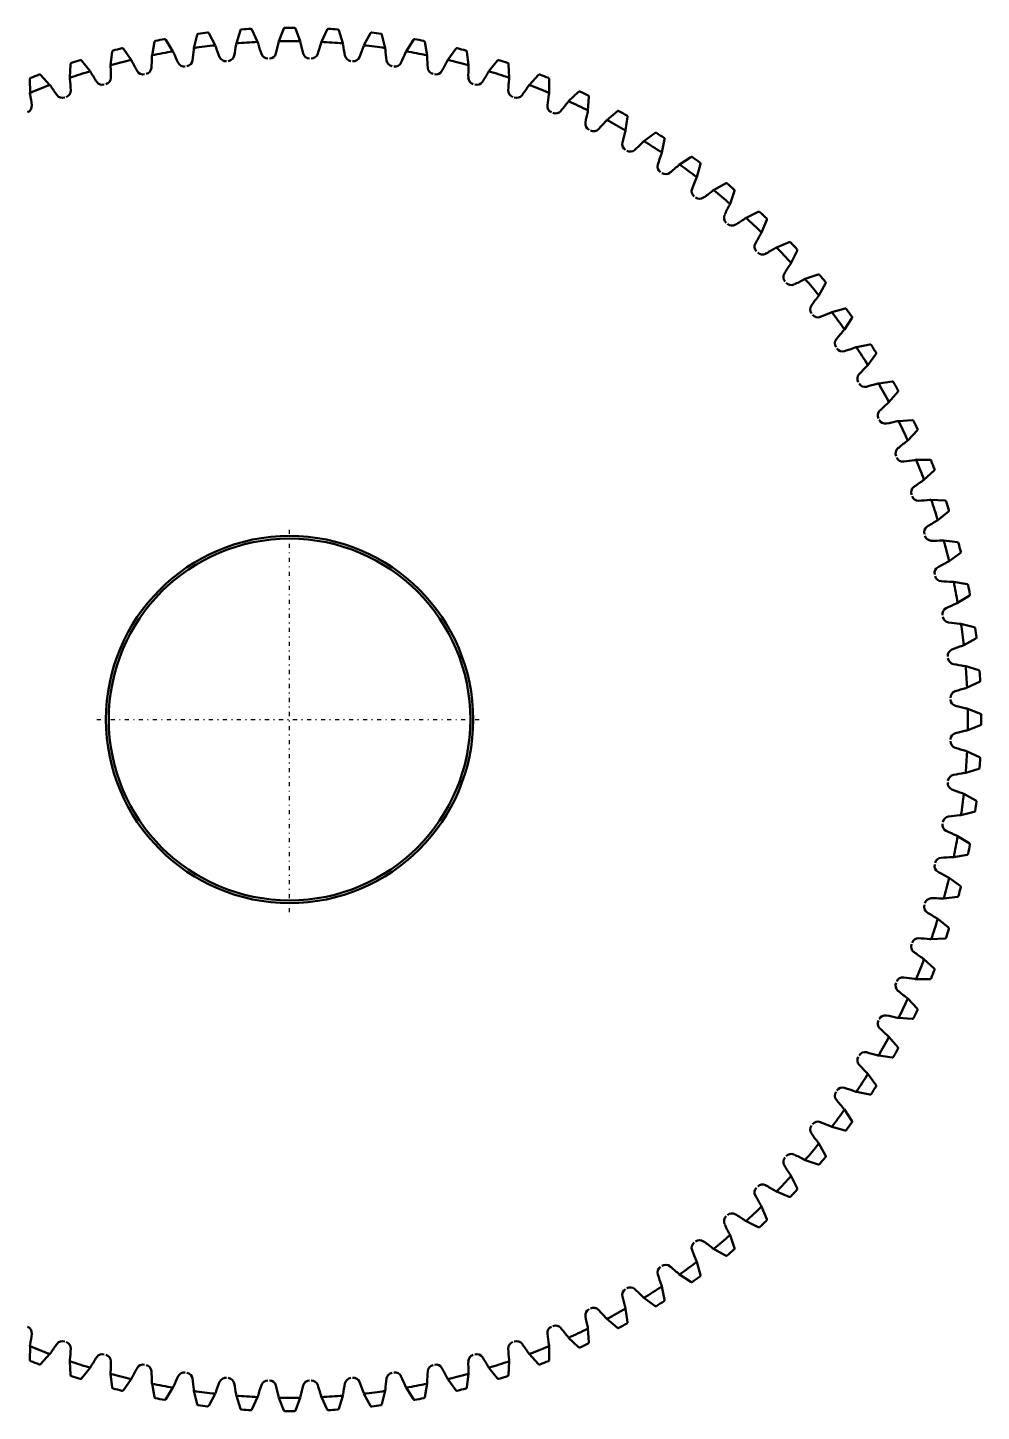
# Model space of a CAD drawing. Header units: millimetres. Extents: x -1 to 474, y -1 to 306.
# Drawn here: x 368.2 to 473.7, y 76.2 to 229.2 of the extents above; entities that cross this region are included whole.
import ezdxf

# ---------------------------------------------------------------- set-up
doc = ezdxf.new("R2010")
doc.units = ezdxf.units.MM
doc.linetypes.add('Center', pattern=[1.5, 0.45, -0.5, 0.05, -0.5])
doc.layers.add('center', color=4, linetype='Center', lineweight=25)
doc.layers.add('vis', color=1, linetype='Continuous', lineweight=50)

msp = doc.modelspace()

# ---------------------------------------------------------------- linework, layer by layer
at = {"layer": 'center'}
for p, q in [((397.2, 131.38), (397.2, 174.01)), ((375.88, 152.7), (418.51, 152.7))]:
    msp.add_line(p, q, dxfattribs=at)
at = {"layer": 'vis'}
for p, q in [((386.99, 228.42), (386.63, 226.95)), ((388.97, 227.25), (388.26, 228.58)), ((391.76, 228.92), (391.32, 227.47)), ((393.67, 227.62), (393.04, 229)), ((396.56, 229.11), (396.02, 227.69)), ((398.38, 227.69), (397.84, 229.11)), ((401.36, 229), (400.73, 227.62)), ((403.08, 227.47), (402.64, 228.92)), ((406.14, 228.58), (405.43, 227.25)), ((407.77, 226.95), (407.41, 228.42)), ((377.58, 226.55), (377.41, 225.04)), ((379.69, 225.63), (378.82, 226.86)), ((382.25, 227.63), (381.99, 226.14)), ((384.31, 226.58), (383.51, 227.87)), ((410.89, 227.87), (410.09, 226.58)), ((412.41, 226.14), (412.15, 227.63)), ((415.58, 226.86), (414.71, 225.63)), ((416.99, 225.04), (416.82, 226.55)), ((372.98, 225.17), (372.91, 223.66)), ((375.15, 224.38), (374.2, 225.56)), ((420.2, 225.56), (419.25, 224.38)), ((421.49, 223.66), (421.42, 225.17)), ((368.48, 223.51), (368.5, 221.99)), ((370.69, 222.86), (369.67, 223.98)), ((424.73, 223.98), (423.71, 222.86)), ((425.9, 221.99), (425.92, 223.51)), ((429.15, 222.11), (428.06, 221.06)), ((430.2, 220.05), (430.31, 221.56)), ((433.45, 219.96), (432.29, 218.98)), ((434.36, 217.85), (434.57, 219.35)), ((437.6, 217.55), (436.39, 216.65)), ((438.38, 215.39), (438.68, 216.87)), ((441.59, 214.89), (440.33, 214.06)), ((442.23, 212.68), (442.63, 214.14)), ((445.41, 211.98), (444.09, 211.23)), ((445.91, 209.73), (446.4, 211.16)), ((449.04, 208.84), (447.68, 208.17)), ((449.39, 206.56), (449.97, 207.96)), ((452.46, 205.47), (451.06, 204.89)), ((452.67, 203.18), (453.34, 204.54)), ((455.66, 201.9), (454.23, 201.41)), ((455.73, 199.59), (456.48, 200.91)), ((458.64, 198.13), (457.18, 197.73)), ((458.56, 195.83), (459.39, 197.09)), ((461.37, 194.18), (459.89, 193.88)), ((461.15, 191.89), (462.05, 193.1)), ((463.85, 190.07), (462.35, 189.86)), ((463.48, 187.79), (464.46, 188.95)), ((466.06, 185.81), (464.55, 185.7)), ((465.56, 183.56), (466.61, 184.65)), ((468.01, 181.42), (466.49, 181.4)), ((467.36, 179.21), (468.48, 180.23)), ((469.67, 176.92), (468.16, 176.99)), ((468.88, 174.75), (470.06, 175.7)), ((471.05, 172.32), (469.54, 172.49)), ((470.13, 170.21), (471.36, 171.08)), ((472.13, 167.65), (470.64, 167.91)), ((471.08, 165.59), (472.37, 166.39)), ((472.92, 162.91), (471.45, 163.27)), ((471.75, 160.93), (473.08, 161.64)), ((473.42, 158.14), (471.97, 158.58)), ((472.12, 156.23), (473.5, 156.86)), ((473.61, 153.34), (472.19, 153.88)), ((472.19, 151.52), (473.61, 152.06)), ((473.5, 148.54), (472.12, 149.17)), ((471.97, 146.82), (473.42, 147.26)), ((473.08, 143.76), (471.75, 144.47)), ((471.45, 142.13), (472.92, 142.49)), ((472.37, 139.01), (471.08, 139.81)), ((470.64, 137.49), (472.13, 137.75)), ((471.36, 134.32), (470.13, 135.19)), ((469.54, 132.91), (471.05, 133.08)), ((470.06, 129.7), (468.88, 130.65)), ((468.16, 128.41), (469.67, 128.48)), ((468.48, 125.17), (467.36, 126.19)), ((466.49, 124), (468.01, 123.98)), ((466.61, 120.75), (465.56, 121.84)), ((464.55, 119.7), (466.06, 119.59)), ((464.46, 116.45), (463.48, 117.61)), ((462.35, 115.54), (463.85, 115.33)), ((462.05, 112.3), (461.15, 113.51)), ((459.89, 111.52), (461.37, 111.22)), ((459.39, 108.31), (458.56, 109.57)), ((457.18, 107.67), (458.64, 107.27)), ((456.48, 104.49), (455.73, 105.81)), ((454.23, 103.99), (455.66, 103.5)), ((453.34, 100.86), (452.67, 102.22)), ((451.06, 100.51), (452.46, 99.93)), ((449.97, 97.44), (449.39, 98.84)), ((447.68, 97.23), (449.04, 96.56)), ((446.4, 94.24), (445.91, 95.67)), ((444.09, 94.17), (445.41, 93.42)), ((442.63, 91.26), (442.23, 92.72)), ((440.33, 91.34), (441.59, 90.51)), ((436.39, 88.75), (437.6, 87.85)), ((438.68, 88.53), (438.38, 90.01)), ((434.57, 86.05), (434.36, 87.55)), ((432.29, 86.42), (433.45, 85.44)), ((428.06, 84.34), (429.15, 83.29)), ((430.31, 83.84), (430.2, 85.35)), ((368.5, 83.41), (368.48, 81.89)), ((425.92, 81.89), (425.9, 83.41)), ((369.67, 81.42), (370.69, 82.54)), ((372.91, 81.74), (372.98, 80.23)), ((421.42, 80.23), (421.49, 81.74)), ((423.71, 82.54), (424.73, 81.42)), ((374.2, 79.84), (375.15, 81.02)), ((377.41, 80.36), (377.58, 78.85)), ((378.82, 78.54), (379.69, 79.77)), ((414.71, 79.77), (415.58, 78.54)), ((416.82, 78.85), (416.99, 80.36)), ((419.25, 81.02), (420.2, 79.84)), ((381.99, 79.26), (382.25, 77.77)), ((383.51, 77.53), (384.31, 78.82)), ((386.63, 78.45), (386.99, 76.98)), ((388.26, 76.82), (388.97, 78.15)), ((405.43, 78.15), (406.14, 76.82)), ((407.41, 76.98), (407.77, 78.45)), ((410.09, 78.82), (410.89, 77.53)), ((412.15, 77.77), (412.41, 79.26)), ((391.32, 77.93), (391.76, 76.48)), ((393.04, 76.4), (393.67, 77.78)), ((396.02, 77.71), (396.56, 76.29)), ((397.84, 76.29), (398.38, 77.71)), ((400.73, 77.78), (401.36, 76.4)), ((402.64, 76.48), (403.08, 77.93))]:
    msp.add_line(p, q, dxfattribs=at)
for points in [[(387.11, 228.53), (387.07, 228.52), (387.03, 228.49), (387, 228.45), (386.99, 228.42)], [(388.26, 228.58), (388.23, 228.62), (388.18, 228.65), (388.13, 228.66), (388.11, 228.66)], [(391.9, 229.02), (391.85, 229), (391.81, 228.98), (391.78, 228.94), (391.76, 228.92)], [(393.04, 229), (393.01, 229.04), (392.97, 229.07), (392.92, 229.08), (392.9, 229.08)], [(396.7, 229.2), (396.65, 229.19), (396.61, 229.17), (396.57, 229.13), (396.56, 229.11)], [(397.84, 229.11), (397.81, 229.15), (397.77, 229.18), (397.72, 229.2), (397.7, 229.2)], [(401.5, 229.08), (401.45, 229.07), (401.41, 229.05), (401.37, 229.02), (401.36, 229)], [(402.64, 228.92), (402.61, 228.96), (402.57, 228.99), (402.53, 229.01), (402.5, 229.02)], [(406.29, 228.66), (406.24, 228.66), (406.2, 228.64), (406.16, 228.61), (406.14, 228.58)], [(407.41, 228.42), (407.39, 228.47), (407.35, 228.51), (407.31, 228.53), (407.29, 228.53)], [(377.69, 226.67), (377.64, 226.65), (377.61, 226.62), (377.59, 226.57), (377.58, 226.55)], [(378.82, 226.86), (378.78, 226.9), (378.73, 226.92), (378.68, 226.92), (378.66, 226.92)], [(382.37, 227.75), (382.33, 227.73), (382.29, 227.7), (382.26, 227.66), (382.25, 227.63)], [(383.51, 227.87), (383.48, 227.91), (383.43, 227.93), (383.38, 227.94), (383.36, 227.94)], [(411.04, 227.94), (410.99, 227.94), (410.95, 227.92), (410.91, 227.89), (410.89, 227.87)], [(412.15, 227.63), (412.13, 227.68), (412.09, 227.72), (412.05, 227.74), (412.03, 227.75)], [(415.74, 226.92), (415.69, 226.92), (415.64, 226.91), (415.6, 226.89), (415.58, 226.86)], [(416.82, 226.55), (416.81, 226.59), (416.77, 226.64), (416.73, 226.66), (416.71, 226.67)], [(373.08, 225.3), (373.04, 225.28), (373.01, 225.24), (372.99, 225.2), (372.98, 225.17)], [(374.2, 225.56), (374.16, 225.6), (374.11, 225.61), (374.06, 225.61), (374.04, 225.61)], [(420.36, 225.61), (420.31, 225.62), (420.27, 225.61), (420.22, 225.58), (420.2, 225.56)], [(421.42, 225.17), (421.41, 225.22), (421.38, 225.26), (421.34, 225.29), (421.32, 225.3)], [(368.57, 223.64), (368.53, 223.62), (368.5, 223.58), (368.48, 223.53), (368.48, 223.51)], [(369.67, 223.98), (369.63, 224.01), (369.58, 224.02), (369.53, 224.02), (369.51, 224.01)], [(424.89, 224.01), (424.85, 224.02), (424.8, 224.02), (424.75, 223.99), (424.73, 223.98)], [(425.92, 223.51), (425.91, 223.55), (425.89, 223.6), (425.85, 223.63), (425.83, 223.64)], [(429.32, 222.13), (429.27, 222.14), (429.22, 222.14), (429.18, 222.12), (429.15, 222.11)], [(430.31, 221.56), (430.3, 221.61), (430.28, 221.66), (430.25, 221.69), (430.23, 221.7)], [(433.61, 219.98), (433.57, 219.99), (433.52, 219.99), (433.47, 219.98), (433.45, 219.96)], [(434.57, 219.35), (434.57, 219.4), (434.55, 219.44), (434.51, 219.48), (434.49, 219.49)], [(437.77, 217.56), (437.72, 217.58), (437.67, 217.58), (437.63, 217.57), (437.6, 217.55)], [(438.68, 216.87), (438.68, 216.92), (438.66, 216.97), (438.63, 217.01), (438.61, 217.02)], [(441.76, 214.88), (441.71, 214.91), (441.67, 214.91), (441.62, 214.9), (441.59, 214.89)], [(442.63, 214.14), (442.63, 214.19), (442.62, 214.24), (442.59, 214.28), (442.57, 214.29)], [(445.58, 211.96), (445.53, 211.99), (445.49, 212), (445.44, 211.99), (445.41, 211.98)], [(446.4, 211.16), (446.4, 211.21), (446.39, 211.26), (446.36, 211.31), (446.35, 211.32)], [(449.2, 208.81), (449.16, 208.84), (449.11, 208.85), (449.06, 208.84), (449.04, 208.84)], [(449.97, 207.96), (449.98, 208.01), (449.97, 208.06), (449.95, 208.1), (449.93, 208.12)], [(452.62, 205.43), (452.58, 205.46), (452.54, 205.48), (452.49, 205.48), (452.46, 205.47)], [(453.34, 204.54), (453.35, 204.59), (453.34, 204.64), (453.32, 204.68), (453.31, 204.7)], [(455.82, 201.85), (455.79, 201.88), (455.74, 201.9), (455.69, 201.9), (455.66, 201.9)], [(456.48, 200.91), (456.5, 200.96), (456.49, 201.01), (456.48, 201.06), (456.46, 201.08)], [(458.79, 198.07), (458.76, 198.1), (458.71, 198.13), (458.67, 198.13), (458.64, 198.13)], [(459.39, 197.09), (459.41, 197.14), (459.41, 197.19), (459.4, 197.24), (459.38, 197.26)], [(461.52, 194.11), (461.49, 194.15), (461.45, 194.17), (461.4, 194.18), (461.37, 194.18)], [(462.05, 193.1), (462.08, 193.15), (462.08, 193.2), (462.07, 193.25), (462.06, 193.27)], [(463.99, 189.99), (463.96, 190.03), (463.92, 190.06), (463.88, 190.07), (463.85, 190.07)], [(464.46, 188.95), (464.49, 188.99), (464.5, 189.04), (464.49, 189.09), (464.48, 189.11)], [(466.2, 185.73), (466.18, 185.77), (466.14, 185.79), (466.09, 185.81), (466.06, 185.81)], [(466.61, 184.65), (466.63, 184.7), (466.65, 184.75), (466.64, 184.8), (466.63, 184.82)], [(468.14, 181.33), (468.12, 181.37), (468.08, 181.4), (468.03, 181.42), (468.01, 181.42)], [(468.48, 180.23), (468.51, 180.27), (468.52, 180.32), (468.52, 180.37), (468.51, 180.39)], [(469.8, 176.82), (469.78, 176.86), (469.74, 176.89), (469.7, 176.91), (469.67, 176.92)], [(470.06, 175.7), (470.1, 175.74), (470.11, 175.79), (470.11, 175.84), (470.11, 175.86)], [(471.17, 172.21), (471.15, 172.26), (471.12, 172.29), (471.07, 172.31), (471.05, 172.32)], [(471.36, 171.08), (471.4, 171.12), (471.42, 171.17), (471.42, 171.22), (471.42, 171.24)], [(472.25, 167.53), (472.23, 167.57), (472.2, 167.61), (472.16, 167.64), (472.13, 167.65)], [(472.37, 166.39), (472.41, 166.42), (472.43, 166.47), (472.44, 166.52), (472.44, 166.54)], [(473.03, 162.79), (473.02, 162.83), (472.99, 162.87), (472.95, 162.9), (472.92, 162.91)], [(473.08, 161.64), (473.12, 161.67), (473.15, 161.72), (473.16, 161.77), (473.16, 161.79)], [(473.52, 158), (473.5, 158.05), (473.48, 158.09), (473.44, 158.12), (473.42, 158.14)], [(473.5, 156.86), (473.54, 156.89), (473.57, 156.93), (473.58, 156.98), (473.58, 157)], [(473.7, 153.2), (473.69, 153.25), (473.67, 153.29), (473.63, 153.33), (473.61, 153.34)], [(473.61, 152.06), (473.65, 152.09), (473.68, 152.13), (473.7, 152.18), (473.7, 152.2)], [(473.58, 148.4), (473.57, 148.45), (473.55, 148.49), (473.52, 148.53), (473.5, 148.54)], [(473.42, 147.26), (473.46, 147.29), (473.49, 147.33), (473.51, 147.37), (473.52, 147.4)], [(472.92, 142.49), (472.97, 142.51), (473.01, 142.55), (473.03, 142.59), (473.03, 142.61)], [(473.16, 143.61), (473.16, 143.66), (473.14, 143.7), (473.11, 143.74), (473.08, 143.76)], [(472.13, 137.75), (472.18, 137.77), (472.22, 137.81), (472.24, 137.85), (472.25, 137.87)], [(472.44, 138.86), (472.44, 138.91), (472.42, 138.95), (472.39, 138.99), (472.37, 139.01)], [(471.05, 133.08), (471.09, 133.09), (471.14, 133.13), (471.16, 133.17), (471.17, 133.19)], [(471.42, 134.16), (471.42, 134.21), (471.41, 134.26), (471.39, 134.3), (471.36, 134.32)], [(469.67, 128.48), (469.72, 128.49), (469.76, 128.52), (469.79, 128.56), (469.8, 128.58)], [(470.11, 129.54), (470.12, 129.59), (470.11, 129.63), (470.08, 129.68), (470.06, 129.7)], [(468.01, 123.98), (468.05, 123.99), (468.1, 124.01), (468.13, 124.05), (468.14, 124.07)], [(468.51, 125.01), (468.52, 125.05), (468.52, 125.1), (468.49, 125.15), (468.48, 125.17)], [(466.06, 119.59), (466.11, 119.6), (466.16, 119.62), (466.19, 119.65), (466.2, 119.67)], [(466.63, 120.58), (466.64, 120.63), (466.64, 120.68), (466.62, 120.72), (466.61, 120.75)], [(464.48, 116.29), (464.49, 116.33), (464.49, 116.38), (464.48, 116.43), (464.46, 116.45)], [(463.85, 115.33), (463.9, 115.33), (463.94, 115.35), (463.98, 115.39), (463.99, 115.41)], [(462.06, 112.13), (462.08, 112.18), (462.08, 112.23), (462.07, 112.27), (462.05, 112.3)], [(461.37, 111.22), (461.42, 111.22), (461.47, 111.24), (461.51, 111.27), (461.52, 111.29)], [(458.64, 107.27), (458.69, 107.27), (458.74, 107.28), (458.78, 107.31), (458.79, 107.33)], [(459.38, 108.14), (459.41, 108.19), (459.41, 108.23), (459.4, 108.28), (459.39, 108.31)], [(456.46, 104.32), (456.49, 104.37), (456.5, 104.41), (456.49, 104.46), (456.48, 104.49)], [(455.66, 103.5), (455.71, 103.5), (455.76, 103.51), (455.81, 103.54), (455.82, 103.55)], [(452.46, 99.93), (452.51, 99.92), (452.56, 99.93), (452.6, 99.95), (452.62, 99.97)], [(453.31, 100.7), (453.34, 100.74), (453.35, 100.79), (453.34, 100.84), (453.34, 100.86)], [(449.04, 96.56), (449.09, 96.55), (449.14, 96.56), (449.18, 96.58), (449.2, 96.59)], [(449.93, 97.28), (449.96, 97.32), (449.98, 97.36), (449.98, 97.41), (449.97, 97.44)], [(445.41, 93.42), (445.46, 93.4), (445.51, 93.41), (445.56, 93.42), (445.58, 93.44)], [(446.35, 94.08), (446.38, 94.11), (446.4, 94.16), (446.4, 94.21), (446.4, 94.24)], [(441.59, 90.51), (441.64, 90.49), (441.69, 90.49), (441.74, 90.5), (441.76, 90.52)], [(442.57, 91.11), (442.6, 91.14), (442.63, 91.19), (442.63, 91.23), (442.63, 91.26)], [(437.6, 87.85), (437.65, 87.82), (437.7, 87.82), (437.75, 87.83), (437.77, 87.84)], [(438.61, 88.38), (438.65, 88.41), (438.67, 88.45), (438.68, 88.5), (438.68, 88.53)], [(434.49, 85.91), (434.53, 85.94), (434.56, 85.98), (434.57, 86.02), (434.57, 86.05)], [(433.45, 85.44), (433.49, 85.41), (433.54, 85.4), (433.59, 85.41), (433.61, 85.42)], [(429.15, 83.29), (429.2, 83.27), (429.25, 83.25), (429.3, 83.26), (429.32, 83.27)], [(430.23, 83.7), (430.27, 83.72), (430.29, 83.76), (430.31, 83.81), (430.31, 83.84)], [(368.48, 81.89), (368.49, 81.85), (368.51, 81.8), (368.55, 81.77), (368.57, 81.76)], [(369.51, 81.39), (369.55, 81.38), (369.6, 81.38), (369.65, 81.41), (369.67, 81.42)], [(424.73, 81.42), (424.77, 81.39), (424.82, 81.38), (424.87, 81.38), (424.89, 81.39)], [(425.83, 81.76), (425.87, 81.78), (425.9, 81.82), (425.92, 81.87), (425.92, 81.89)], [(372.98, 80.23), (372.99, 80.18), (373.02, 80.14), (373.06, 80.11), (373.08, 80.1)], [(374.04, 79.79), (374.09, 79.78), (374.13, 79.79), (374.18, 79.82), (374.2, 79.84)], [(420.2, 79.84), (420.24, 79.8), (420.29, 79.79), (420.34, 79.79), (420.36, 79.79)], [(421.32, 80.1), (421.36, 80.12), (421.39, 80.16), (421.41, 80.2), (421.42, 80.23)], [(377.58, 78.85), (377.59, 78.81), (377.63, 78.76), (377.67, 78.74), (377.69, 78.73)], [(378.66, 78.48), (378.71, 78.48), (378.76, 78.49), (378.8, 78.51), (378.82, 78.54)], [(415.58, 78.54), (415.62, 78.5), (415.67, 78.48), (415.72, 78.48), (415.74, 78.48)], [(416.71, 78.73), (416.76, 78.75), (416.79, 78.78), (416.81, 78.83), (416.82, 78.85)], [(382.25, 77.77), (382.27, 77.72), (382.31, 77.68), (382.35, 77.66), (382.37, 77.65)], [(383.36, 77.46), (383.41, 77.46), (383.45, 77.48), (383.49, 77.51), (383.51, 77.53)], [(386.99, 76.98), (387.01, 76.93), (387.05, 76.89), (387.09, 76.87), (387.11, 76.87)], [(388.11, 76.74), (388.16, 76.74), (388.2, 76.76), (388.24, 76.79), (388.26, 76.82)], [(406.14, 76.82), (406.17, 76.78), (406.22, 76.75), (406.27, 76.74), (406.29, 76.74)], [(407.29, 76.87), (407.33, 76.88), (407.37, 76.91), (407.4, 76.95), (407.41, 76.98)], [(410.89, 77.53), (410.92, 77.49), (410.97, 77.47), (411.02, 77.46), (411.04, 77.46)], [(412.03, 77.65), (412.07, 77.67), (412.11, 77.7), (412.14, 77.74), (412.15, 77.77)], [(391.76, 76.48), (391.79, 76.44), (391.83, 76.41), (391.87, 76.39), (391.9, 76.38)], [(392.9, 76.32), (392.95, 76.33), (392.99, 76.35), (393.03, 76.38), (393.04, 76.4)], [(396.56, 76.29), (396.59, 76.25), (396.63, 76.22), (396.68, 76.2), (396.7, 76.2)], [(397.7, 76.2), (397.75, 76.21), (397.79, 76.23), (397.83, 76.27), (397.84, 76.29)], [(401.36, 76.4), (401.39, 76.36), (401.43, 76.33), (401.48, 76.32), (401.5, 76.32)], [(402.5, 76.38), (402.55, 76.4), (402.59, 76.42), (402.62, 76.46), (402.64, 76.48)]]:
    msp.add_lwpolyline(points, dxfattribs=at)
for radius in [20.3, 20]:
    msp.add_circle((397.2, 152.7), radius, dxfattribs=at)
for centre, radius, start, end in [((397.2, 152.7), 76.5, 96.8241, 97.5759), ((397.2, 152.7), 76.5, 93.2241, 93.9759), ((397.2, 152.7), 76.5, 89.6241, 90.3759), ((397.2, 152.7), 76.5, 86.0241, 86.7759), ((397.2, 152.7), 76.5, 82.4241, 83.1759), ((397.2, 152.7), 76.5, 104.0241, 104.7759), ((397.2, 152.7), 75, 99.9, 101.7), ((397.2, 152.7), 76.5, 100.4241, 101.1759), ((383.22, 225.96), 1.25, 22.7249, 29.9), ((404.87, 235.03), 22.22, 202.7249, 205.8924), ((364.46, 228.63), 22.22, 352.1076, 355.2751), ((387.85, 226.69), 1.25, 168.1, 175.2751), ((397.2, 152.7), 75, 96.3, 98.1), ((387.85, 226.69), 1.25, 19.1249, 26.3), ((410.03, 234.38), 22.22, 199.1249, 202.2924), ((369.3, 230.53), 22.22, 348.5076, 351.6751), ((392.52, 227.14), 1.25, 164.5, 171.6751), ((397.2, 152.7), 75, 92.7, 94.5), ((392.52, 227.14), 1.25, 15.5249, 22.7), ((415.13, 233.42), 22.22, 195.5249, 198.6924), ((374.24, 232.13), 22.22, 344.9076, 348.0751), ((397.2, 227.28), 1.25, 160.9, 168.0751), ((397.2, 152.7), 75, 89.1, 90.9), ((397.2, 227.28), 1.25, 11.9249, 19.1), ((420.16, 232.13), 22.22, 191.9249, 195.0924), ((379.27, 233.42), 22.22, 341.3076, 344.4751), ((401.88, 227.14), 1.25, 157.3, 164.4751), ((397.2, 152.7), 75, 85.5, 87.3), ((401.88, 227.14), 1.25, 8.3249, 15.5), ((425.1, 230.53), 22.22, 188.3249, 191.4924), ((384.37, 234.38), 22.22, 337.7076, 340.8751), ((406.55, 226.69), 1.25, 153.7, 160.8751), ((397.2, 152.7), 75, 81.9, 83.7), ((406.55, 226.69), 1.25, 4.7249, 11.9), ((429.94, 228.63), 22.22, 184.7249, 187.8924), ((389.53, 235.03), 22.22, 334.1076, 337.2751), ((411.18, 225.96), 1.25, 150.1, 157.2751), ((397.2, 152.7), 75, 78.3, 80.1), ((397.2, 152.7), 76.5, 78.8241, 79.5759), ((397.2, 152.7), 76.5, 75.2241, 75.9759), ((397.2, 152.7), 76.5, 107.6241, 108.3759), ((397.2, 152.7), 75, 103.5, 105.3), ((378.65, 224.94), 1.25, 175.3, 182.4751), ((378.65, 224.94), 1.25, 26.3249, 33.5), ((399.69, 235.35), 22.22, 206.3249, 209.4924), ((359.76, 226.42), 22.22, 355.7076, 358.8751), ((383.22, 225.96), 1.25, 171.7, 178.8751), ((385.55, 225.65), 0.75, 205.8924, 279.0695), ((385.73, 225.68), 0.75, 278.9305, 352.1076), ((390.16, 226.24), 0.75, 202.2924, 275.4695), ((390.34, 226.26), 0.75, 275.3305, 348.5076), ((394.79, 226.54), 0.75, 198.6924, 271.8695), ((394.97, 226.54), 0.75, 271.7305, 344.9076), ((399.43, 226.54), 0.75, 195.0924, 268.2695), ((399.61, 226.54), 0.75, 268.1305, 341.3076), ((404.06, 226.26), 0.75, 191.4924, 264.6695), ((404.24, 226.24), 0.75, 264.5305, 337.7076), ((408.67, 225.68), 0.75, 187.8924, 261.0695), ((408.85, 225.65), 0.75, 260.9305, 334.1076), ((411.18, 225.96), 1.25, 1.1249, 8.3), ((434.64, 226.42), 22.22, 181.1249, 184.2924), ((394.71, 235.35), 22.22, 330.5076, 333.6751), ((415.75, 224.94), 1.25, 146.5, 153.6751), ((397.2, 152.7), 75, 74.7, 76.5), ((415.75, 224.94), 1.25, 357.5249, 4.7), ((397.2, 152.7), 76.5, 71.6241, 72.3759), ((397.2, 152.7), 76.5, 111.2241, 111.9759), ((397.2, 152.7), 75, 107.1, 108.9), ((374.15, 223.63), 1.25, 178.9, 186.0751), ((350.82, 221.15), 22.22, 2.9076, 6.0751), ((374.15, 223.63), 1.25, 29.9249, 37.1), ((394.49, 235.34), 22.22, 209.9249, 213.0924), ((376.68, 223.67), 0.75, 286.1305, 359.3076), ((355.21, 223.93), 22.22, 359.3076, 2.4751), ((381, 224.78), 0.75, 209.4924, 282.6695), ((381.17, 224.82), 0.75, 282.5305, 355.7076), ((413.23, 224.82), 0.75, 184.2924, 257.4695), ((413.4, 224.78), 0.75, 257.3305, 330.5076), ((439.19, 223.93), 22.22, 177.5249, 180.6924), ((417.72, 223.67), 0.75, 180.6924, 253.8695), ((399.91, 235.34), 22.22, 326.9076, 330.0751), ((420.25, 223.63), 1.25, 142.9, 150.0751), ((397.2, 152.7), 75, 71.1, 72.9), ((443.58, 221.15), 22.22, 173.9249, 177.0924), ((420.25, 223.63), 1.25, 353.9249, 1.1), ((397.2, 152.7), 76.5, 68.0241, 68.7759), ((397.2, 152.7), 75, 110.7, 112.5), ((369.74, 222.05), 1.25, 182.5, 189.6751), ((369.74, 222.05), 1.25, 33.5249, 40.7), ((389.31, 235.01), 22.22, 213.5249, 216.6924), ((372.26, 222.24), 0.75, 289.7305, 2.9076), ((376.5, 223.62), 0.75, 213.0924, 286.2695), ((417.9, 223.62), 0.75, 253.7305, 326.9076), ((422.14, 222.24), 0.75, 177.0924, 250.2695), ((405.09, 235.01), 22.22, 323.3076, 326.4751), ((424.66, 222.05), 1.25, 139.3, 146.4751), ((397.2, 152.7), 75, 67.5, 69.3), ((424.66, 222.05), 1.25, 350.3249, 357.5), ((397.2, 152.7), 76.5, 64.4241, 65.1759), ((367.94, 220.53), 0.75, 293.3305, 6.5076), ((346.61, 218.1), 22.22, 6.5076, 9.6751), ((372.09, 222.18), 0.75, 216.6924, 289.8695), ((422.31, 222.18), 0.75, 250.1305, 323.3076), ((447.79, 218.1), 22.22, 170.3249, 173.4924), ((426.46, 220.53), 0.75, 173.4924, 246.6695), ((410.24, 234.35), 22.22, 319.7076, 322.8751), ((428.96, 220.18), 1.25, 135.7, 142.8751), ((397.2, 152.7), 75, 63.9, 65.7), ((426.62, 220.46), 0.75, 246.5305, 319.7076), ((451.8, 214.8), 22.22, 166.7249, 169.8924), ((428.96, 220.18), 1.25, 346.7249, 353.9), ((415.34, 233.37), 22.22, 316.1076, 319.2751), ((433.13, 218.06), 1.25, 132.1, 139.2751), ((397.2, 152.7), 75, 60.3, 62.1), ((397.2, 152.7), 76.5, 60.8241, 61.5759), ((430.66, 218.56), 0.75, 169.8924, 243.0695), ((430.82, 218.48), 0.75, 242.9305, 316.1076), ((455.59, 211.24), 22.22, 163.1249, 166.2924), ((433.13, 218.06), 1.25, 343.1249, 350.3), ((397.2, 152.7), 76.5, 57.2241, 57.9759), ((434.73, 216.33), 0.75, 166.2924, 239.4695), ((420.37, 232.07), 22.22, 312.5076, 315.6751), ((437.16, 215.67), 1.25, 128.5, 135.6751), ((397.2, 152.7), 75, 56.7, 58.5), ((434.88, 216.24), 0.75, 239.3305, 312.5076), ((459.15, 207.46), 22.22, 159.5249, 162.6924), ((437.16, 215.67), 1.25, 339.5249, 346.7), ((397.2, 152.7), 76.5, 53.6241, 54.3759), ((438.65, 213.85), 0.75, 162.6924, 235.8695), ((438.8, 213.75), 0.75, 235.7305, 308.9076), ((425.31, 230.46), 22.22, 308.9076, 312.0751), ((441.04, 213.04), 1.25, 124.9, 132.0751), ((397.2, 152.7), 75, 53.1, 54.9), ((441.04, 213.04), 1.25, 335.9249, 343.1), ((442.41, 211.13), 0.75, 159.0924, 232.2695), ((462.47, 203.46), 22.22, 155.9249, 159.0924), ((430.14, 228.54), 22.22, 305.3076, 308.4751), ((444.74, 210.17), 1.25, 121.3, 128.4751), ((397.2, 152.7), 75, 49.5, 51.3), ((397.2, 152.7), 76.5, 50.0241, 50.7759), ((442.55, 211.02), 0.75, 232.1305, 305.3076), ((444.74, 210.17), 1.25, 332.3249, 339.5), ((445.99, 208.17), 0.75, 155.4924, 228.6695), ((465.52, 199.27), 22.22, 152.3249, 155.4924), ((434.84, 226.32), 22.22, 301.7076, 304.8751), ((448.26, 207.07), 1.25, 117.7, 124.8751), ((397.2, 152.7), 75, 45.9, 47.7), ((397.2, 152.7), 76.5, 46.4241, 47.1759), ((446.12, 208.06), 0.75, 228.5305, 301.7076), ((448.26, 207.07), 1.25, 328.7249, 335.9), ((449.37, 205), 0.75, 151.8924, 225.0695), ((468.31, 194.88), 22.22, 148.7249, 151.8924), ((397.2, 152.7), 76.5, 42.8241, 43.5759), ((449.5, 204.87), 0.75, 224.9305, 298.1076), ((439.38, 223.81), 22.22, 298.1076, 301.2751), ((451.57, 203.76), 1.25, 114.1, 121.2751), ((397.2, 152.7), 75, 42.3, 44.1), ((452.56, 201.62), 0.75, 148.2924, 221.4695), ((470.82, 190.34), 22.22, 145.1249, 148.2924), ((451.57, 203.76), 1.25, 325.1249, 332.3), ((452.67, 201.49), 0.75, 221.3305, 294.5076), ((443.77, 221.02), 22.22, 294.5076, 297.6751), ((454.67, 200.24), 1.25, 110.5, 117.6751), ((397.2, 152.7), 75, 38.7, 40.5), ((397.2, 152.7), 76.5, 39.2241, 39.9759), ((473.04, 185.64), 22.22, 141.5249, 144.6924), ((454.67, 200.24), 1.25, 321.5249, 328.7), ((455.52, 198.05), 0.75, 144.6924, 217.8695), ((455.63, 197.91), 0.75, 217.7305, 290.9076), ((447.96, 217.97), 22.22, 290.9076, 294.0751), ((457.54, 196.54), 1.25, 106.9, 114.0751), ((397.2, 152.7), 75, 35.1, 36.9), ((397.2, 152.7), 76.5, 35.6241, 36.3759), ((458.25, 194.3), 0.75, 141.0924, 214.2695), ((474.96, 180.81), 22.22, 137.9249, 141.0924), ((457.54, 196.54), 1.25, 317.9249, 325.1), ((458.35, 194.15), 0.75, 214.1305, 287.3076), ((451.96, 214.65), 22.22, 287.3076, 290.4751), ((460.17, 192.66), 1.25, 103.3, 110.4751), ((397.2, 152.7), 75, 31.5, 33.3), ((397.2, 152.7), 76.5, 32.0241, 32.7759), ((476.57, 175.87), 22.22, 134.3249, 137.4924), ((460.17, 192.66), 1.25, 314.3249, 321.5), ((460.74, 190.38), 0.75, 137.4924, 210.6695), ((460.83, 190.23), 0.75, 210.5305, 283.7076), ((455.74, 211.09), 22.22, 283.7076, 286.8751), ((462.56, 188.63), 1.25, 99.7, 106.8751), ((397.2, 152.7), 75, 27.9, 29.7), ((397.2, 152.7), 76.5, 28.4241, 29.1759), ((462.98, 186.32), 0.75, 133.8924, 207.0695), ((477.87, 170.84), 22.22, 130.7249, 133.8924), ((462.56, 188.63), 1.25, 310.7249, 317.9), ((463.06, 186.16), 0.75, 206.9305, 280.1076), ((459.3, 207.3), 22.22, 280.1076, 283.2751), ((464.68, 184.46), 1.25, 96.1, 103.2751), ((397.2, 152.7), 75, 24.3, 26.1), ((397.2, 152.7), 76.5, 24.8241, 25.5759), ((464.96, 182.12), 0.75, 130.2924, 203.4695), ((478.85, 165.74), 22.22, 127.1249, 130.2924), ((464.68, 184.46), 1.25, 307.1249, 314.3), ((465.03, 181.96), 0.75, 203.3305, 276.5076), ((462.6, 203.29), 22.22, 276.5076, 279.6751), ((466.55, 180.16), 1.25, 92.5, 99.6751), ((397.2, 152.7), 75, 20.7, 22.5), ((397.2, 152.7), 76.5, 21.2241, 21.9759), ((479.51, 160.59), 22.22, 123.5249, 126.6924), ((466.55, 180.16), 1.25, 303.5249, 310.7), ((466.68, 177.81), 0.75, 126.6924, 199.8695), ((466.74, 177.64), 0.75, 199.7305, 272.9076), ((465.65, 199.08), 22.22, 272.9076, 276.0751), ((468.13, 175.75), 1.25, 88.9, 96.0751), ((397.2, 152.7), 75, 17.1, 18.9), ((397.2, 152.7), 76.5, 17.6241, 18.3759), ((479.84, 155.41), 22.22, 119.9249, 123.0924), ((468.13, 175.75), 1.25, 299.9249, 307.1), ((468.12, 173.4), 0.75, 123.0924, 196.2695), ((468.17, 173.22), 0.75, 196.1305, 269.3076), ((468.43, 194.69), 22.22, 269.3076, 272.4751), ((469.44, 171.25), 1.25, 85.3, 92.4751), ((397.2, 152.7), 75, 13.5, 15.3), ((397.2, 152.7), 76.5, 14.0241, 14.7759), ((479.85, 150.21), 22.22, 116.3249, 119.4924), ((469.44, 171.25), 1.25, 296.3249, 303.5), ((469.28, 168.9), 0.75, 119.4924, 192.6695), ((469.32, 168.73), 0.75, 192.5305, 265.7076), ((470.92, 190.14), 22.22, 265.7076, 268.8751), ((470.46, 166.68), 1.25, 81.7, 88.8751), ((397.2, 152.7), 75, 9.9, 11.7), ((397.2, 152.7), 76.5, 10.4241, 11.1759), ((479.53, 145.03), 22.22, 112.7249, 115.8924), ((470.46, 166.68), 1.25, 292.7249, 299.9), ((470.15, 164.35), 0.75, 115.8924, 189.0695), ((470.18, 164.17), 0.75, 188.9305, 262.1076), ((473.13, 185.44), 22.22, 262.1076, 265.2751), ((471.19, 162.05), 1.25, 78.1, 85.2751), ((397.2, 152.7), 75, 6.3, 8.1), ((397.2, 152.7), 76.5, 6.8241, 7.5759), ((478.88, 139.87), 22.22, 109.1249, 112.2924), ((471.19, 162.05), 1.25, 289.1249, 296.3), ((470.74, 159.74), 0.75, 112.2924, 185.4695), ((470.76, 159.56), 0.75, 185.3305, 258.5076), ((475.03, 180.6), 22.22, 258.5076, 261.6751), ((471.64, 157.38), 1.25, 74.5, 81.6751), ((397.2, 152.7), 75, 2.7, 4.5), ((397.2, 152.7), 76.5, 3.2241, 3.9759), ((477.92, 134.77), 22.22, 105.5249, 108.6924), ((471.64, 157.38), 1.25, 285.5249, 292.7), ((471.04, 155.11), 0.75, 108.6924, 181.8695), ((471.04, 154.93), 0.75, 181.7305, 254.9076), ((476.63, 175.66), 22.22, 254.9076, 258.0751), ((471.78, 152.7), 1.25, 70.9, 78.0751), ((397.2, 152.7), 75, 359.1, 0.9), ((397.2, 152.7), 76.5, 359.6241, 0.3759), ((476.63, 129.74), 22.22, 101.9249, 105.0924), ((471.78, 152.7), 1.25, 281.9249, 289.1), ((471.04, 150.47), 0.75, 105.0924, 178.2695), ((471.04, 150.29), 0.75, 178.1305, 251.3076), ((477.92, 170.63), 22.22, 251.3076, 254.4751), ((471.64, 148.02), 1.25, 67.3, 74.4751), ((397.2, 152.7), 75, 355.5, 357.3), ((397.2, 152.7), 76.5, 356.0241, 356.7759), ((470.74, 145.66), 0.75, 174.5305, 247.7076), ((470.76, 145.84), 0.75, 101.4924, 174.6695), ((475.03, 124.8), 22.22, 98.3249, 101.4924), ((471.64, 148.02), 1.25, 278.3249, 285.5), ((478.88, 165.53), 22.22, 247.7076, 250.8751), ((397.2, 152.7), 75, 351.9, 353.7), ((471.19, 143.35), 1.25, 63.7, 70.8751), ((397.2, 152.7), 76.5, 352.4241, 353.1759), ((470.15, 141.05), 0.75, 170.9305, 244.1076), ((470.18, 141.23), 0.75, 97.8924, 171.0695), ((473.13, 119.96), 22.22, 94.7249, 97.8924), ((471.19, 143.35), 1.25, 274.7249, 281.9), ((479.53, 160.37), 22.22, 244.1076, 247.2751), ((397.2, 152.7), 75, 348.3, 350.1), ((470.46, 138.72), 1.25, 60.1, 67.2751), ((397.2, 152.7), 76.5, 348.8241, 349.5759), ((469.28, 136.5), 0.75, 167.3305, 240.5076), ((469.32, 136.67), 0.75, 94.2924, 167.4695), ((470.92, 115.26), 22.22, 91.1249, 94.2924), ((470.46, 138.72), 1.25, 271.1249, 278.3), ((479.85, 155.19), 22.22, 240.5076, 243.6751), ((397.2, 152.7), 75, 344.7, 346.5), ((469.44, 134.15), 1.25, 56.5, 63.6751), ((397.2, 152.7), 76.5, 345.2241, 345.9759), ((468.12, 132), 0.75, 163.7305, 236.9076), ((468.17, 132.18), 0.75, 90.6924, 163.8695), ((468.43, 110.71), 22.22, 87.5249, 90.6924), ((469.44, 134.15), 1.25, 267.5249, 274.7), ((479.84, 149.99), 22.22, 236.9076, 240.0751), ((397.2, 152.7), 75, 341.1, 342.9), ((468.13, 129.65), 1.25, 52.9, 60.0751), ((397.2, 152.7), 76.5, 341.6241, 342.3759), ((466.68, 127.59), 0.75, 160.1305, 233.3076), ((466.74, 127.76), 0.75, 87.0924, 160.2695), ((465.65, 106.32), 22.22, 83.9249, 87.0924), ((468.13, 129.65), 1.25, 263.9249, 271.1), ((479.51, 144.81), 22.22, 233.3076, 236.4751), ((397.2, 152.7), 75, 337.5, 339.3), ((466.55, 125.24), 1.25, 49.3, 56.4751), ((465.03, 123.44), 0.75, 83.4924, 156.6695), ((462.6, 102.11), 22.22, 80.3249, 83.4924), ((466.55, 125.24), 1.25, 260.3249, 267.5), ((397.2, 152.7), 76.5, 338.0241, 338.7759), ((464.96, 123.28), 0.75, 156.5305, 229.7076), ((478.85, 139.66), 22.22, 229.7076, 232.8751), ((397.2, 152.7), 75, 333.9, 335.7), ((464.68, 120.94), 1.25, 45.7, 52.8751), ((462.98, 119.08), 0.75, 152.9305, 226.1076), ((463.06, 119.24), 0.75, 79.8924, 153.0695), ((459.3, 98.1), 22.22, 76.7249, 79.8924), ((464.68, 120.94), 1.25, 256.7249, 263.9), ((397.2, 152.7), 76.5, 334.4241, 335.1759), ((477.87, 134.56), 22.22, 226.1076, 229.2751), ((397.2, 152.7), 75, 330.3, 332.1), ((462.56, 116.77), 1.25, 42.1, 49.2751), ((397.2, 152.7), 76.5, 330.8241, 331.5759), ((460.74, 115.02), 0.75, 149.3305, 222.5076), ((460.83, 115.17), 0.75, 76.2924, 149.4695), ((455.74, 94.31), 22.22, 73.1249, 76.2924), ((462.56, 116.77), 1.25, 253.1249, 260.3), ((397.2, 152.7), 75, 326.7, 328.5), ((476.57, 129.53), 22.22, 222.5076, 225.6751), ((460.17, 112.74), 1.25, 38.5, 45.6751), ((458.35, 111.25), 0.75, 72.6924, 145.8695), ((451.96, 90.75), 22.22, 69.5249, 72.6924), ((397.2, 152.7), 76.5, 327.2241, 327.9759), ((458.25, 111.1), 0.75, 145.7305, 218.9076), ((474.96, 124.59), 22.22, 218.9076, 222.0751), ((460.17, 112.74), 1.25, 249.5249, 256.7), ((397.2, 152.7), 75, 323.1, 324.9), ((457.54, 108.86), 1.25, 34.9, 42.0751), ((455.52, 107.35), 0.75, 142.1305, 215.3076), ((455.63, 107.49), 0.75, 69.0924, 142.2695), ((447.96, 87.43), 22.22, 65.9249, 69.0924), ((457.54, 108.86), 1.25, 245.9249, 253.1), ((397.2, 152.7), 76.5, 323.6241, 324.3759), ((397.2, 152.7), 75, 319.5, 321.3), ((473.04, 119.76), 22.22, 215.3076, 218.4751), ((454.67, 105.16), 1.25, 31.3, 38.4751), ((452.56, 103.78), 0.75, 138.5305, 211.7076), ((452.67, 103.91), 0.75, 65.4924, 138.6695), ((443.77, 84.38), 22.22, 62.3249, 65.4924), ((454.67, 105.16), 1.25, 242.3249, 249.5), ((397.2, 152.7), 76.5, 320.0241, 320.7759), ((470.82, 115.06), 22.22, 211.7076, 214.8751), ((449.5, 100.53), 0.75, 61.8924, 135.0695), ((439.38, 81.59), 22.22, 58.7249, 61.8924), ((397.2, 152.7), 75, 315.9, 317.7), ((451.57, 101.64), 1.25, 27.7, 34.8751), ((449.37, 100.4), 0.75, 134.9305, 208.1076), ((468.31, 110.52), 22.22, 208.1076, 211.2751), ((451.57, 101.64), 1.25, 238.7249, 245.9), ((397.2, 152.7), 76.5, 316.4241, 317.1759), ((446.12, 97.34), 0.75, 58.2924, 131.4695), ((434.84, 79.08), 22.22, 55.1249, 58.2924), ((397.2, 152.7), 75, 312.3, 314.1), ((448.26, 98.33), 1.25, 24.1, 31.2751), ((445.99, 97.23), 0.75, 131.3305, 204.5076), ((465.52, 106.13), 22.22, 204.5076, 207.6751), ((448.26, 98.33), 1.25, 235.1249, 242.3), ((397.2, 152.7), 76.5, 312.8241, 313.5759), ((442.41, 94.27), 0.75, 127.7305, 200.9076), ((442.55, 94.38), 0.75, 54.6924, 127.8695), ((430.14, 76.86), 22.22, 51.5249, 54.6924), ((397.2, 152.7), 75, 308.7, 310.5), ((444.74, 95.23), 1.25, 20.5, 27.6751), ((462.47, 101.94), 22.22, 200.9076, 204.0751), ((444.74, 95.23), 1.25, 231.5249, 238.7), ((397.2, 152.7), 76.5, 309.2241, 309.9759), ((438.65, 91.55), 0.75, 124.1305, 197.3076), ((438.8, 91.65), 0.75, 51.0924, 124.2695), ((425.31, 74.94), 22.22, 47.9249, 51.0924), ((397.2, 152.7), 75, 305.1, 306.9), ((441.04, 92.36), 1.25, 16.9, 24.0751), ((459.15, 97.94), 22.22, 197.3076, 200.4751), ((441.04, 92.36), 1.25, 227.9249, 235.1), ((397.2, 152.7), 76.5, 305.6241, 306.3759), ((434.73, 89.07), 0.75, 120.5305, 193.7076), ((455.59, 94.16), 22.22, 193.7076, 196.8751), ((434.88, 89.16), 0.75, 47.4924, 120.6695), ((420.37, 73.33), 22.22, 44.3249, 47.4924), ((437.16, 89.73), 1.25, 224.3249, 231.5), ((397.2, 152.7), 75, 301.5, 303.3), ((437.16, 89.73), 1.25, 13.3, 20.4751), ((430.66, 86.84), 0.75, 116.9305, 190.1076), ((430.82, 86.92), 0.75, 43.8924, 117.0695), ((415.34, 72.03), 22.22, 40.7249, 43.8924), ((397.2, 152.7), 75, 297.9, 299.7), ((433.13, 87.34), 1.25, 9.7, 16.8751), ((397.2, 152.7), 76.5, 302.0241, 302.7759), ((426.62, 84.94), 0.75, 40.2924, 113.4695), ((451.8, 90.6), 22.22, 190.1076, 193.2751), ((433.13, 87.34), 1.25, 220.7249, 227.9), ((397.2, 152.7), 76.5, 298.4241, 299.1759), ((367.94, 84.87), 0.75, 353.4924, 66.6695), ((346.61, 87.3), 22.22, 350.3249, 353.4924), ((426.46, 84.87), 0.75, 113.3305, 186.5076), ((447.79, 87.3), 22.22, 186.5076, 189.6751), ((410.24, 71.05), 22.22, 37.1249, 40.2924), ((428.96, 85.22), 1.25, 217.1249, 224.3), ((397.2, 152.7), 75, 294.3, 296.1), ((428.96, 85.22), 1.25, 6.1, 13.2751), ((369.74, 83.35), 1.25, 170.3249, 177.5), ((397.2, 152.7), 75, 247.5, 249.3), ((369.74, 83.35), 1.25, 319.3, 326.4751), ((389.31, 70.39), 22.22, 143.3076, 146.4751), ((372.09, 83.22), 0.75, 70.1305, 143.3076), ((372.26, 83.16), 0.75, 357.0924, 70.2695), ((350.82, 84.25), 22.22, 353.9249, 357.0924), ((422.14, 83.16), 0.75, 109.7305, 182.9076), ((443.58, 84.25), 22.22, 182.9076, 186.0751), ((422.31, 83.22), 0.75, 36.6924, 109.8695), ((405.09, 70.39), 22.22, 33.5249, 36.6924), ((424.66, 83.35), 1.25, 213.5249, 220.7), ((397.2, 152.7), 75, 290.7, 292.5), ((424.66, 83.35), 1.25, 2.5, 9.6751), ((397.2, 152.7), 76.5, 294.8241, 295.5759), ((397.2, 152.7), 76.5, 248.0241, 248.7759), ((374.15, 81.77), 1.25, 173.9249, 181.1), ((397.2, 152.7), 75, 251.1, 252.9), ((374.15, 81.77), 1.25, 322.9, 330.0751), ((394.49, 70.06), 22.22, 146.9076, 150.0751), ((376.5, 81.78), 0.75, 73.7305, 146.9076), ((376.68, 81.73), 0.75, 0.6924, 73.8695), ((355.21, 81.47), 22.22, 357.5249, 0.6924), ((381, 80.62), 0.75, 77.3305, 150.5076), ((381.17, 80.58), 0.75, 4.2924, 77.4695), ((413.23, 80.58), 0.75, 102.5305, 175.7076), ((413.4, 80.62), 0.75, 29.4924, 102.6695), ((417.72, 81.73), 0.75, 106.1305, 179.3076), ((439.19, 81.47), 22.22, 179.3076, 182.4751), ((417.9, 81.78), 0.75, 33.0924, 106.2695), ((399.91, 70.06), 22.22, 29.9249, 33.0924), ((420.25, 81.77), 1.25, 209.9249, 217.1), ((397.2, 152.7), 75, 287.1, 288.9), ((420.25, 81.77), 1.25, 358.9, 6.0751), ((397.2, 152.7), 76.5, 291.2241, 291.9759), ((397.2, 152.7), 76.5, 251.6241, 252.3759), ((378.65, 80.46), 1.25, 177.5249, 184.7), ((397.2, 152.7), 75, 254.7, 256.5), ((378.65, 80.46), 1.25, 326.5, 333.6751), ((399.69, 70.05), 22.22, 150.5076, 153.6751), ((359.76, 78.98), 22.22, 1.1249, 4.2924), ((404.87, 70.37), 22.22, 154.1076, 157.2751), ((385.55, 79.75), 0.75, 80.9305, 154.1076), ((385.73, 79.72), 0.75, 7.8924, 81.0695), ((364.46, 76.77), 22.22, 4.7249, 7.8924), ((390.16, 79.16), 0.75, 84.5305, 157.7076), ((390.34, 79.14), 0.75, 11.4924, 84.6695), ((394.79, 78.86), 0.75, 88.1305, 161.3076), ((394.97, 78.86), 0.75, 15.0924, 88.2695), ((399.43, 78.86), 0.75, 91.7305, 164.9076), ((399.61, 78.86), 0.75, 18.6924, 91.8695), ((404.06, 79.14), 0.75, 95.3305, 168.5076), ((404.24, 79.16), 0.75, 22.2924, 95.4695), ((429.94, 76.77), 22.22, 172.1076, 175.2751), ((408.67, 79.72), 0.75, 98.9305, 172.1076), ((408.85, 79.75), 0.75, 25.8924, 99.0695), ((389.53, 70.37), 22.22, 22.7249, 25.8924), ((434.64, 78.98), 22.22, 175.7076, 178.8751), ((394.71, 70.05), 22.22, 26.3249, 29.4924), ((415.75, 80.46), 1.25, 206.3249, 213.5), ((397.2, 152.7), 75, 283.5, 285.3), ((415.75, 80.46), 1.25, 355.3, 2.4751), ((397.2, 152.7), 76.5, 287.6241, 288.3759), ((397.2, 152.7), 76.5, 255.2241, 255.9759), ((383.22, 79.44), 1.25, 181.1249, 188.3), ((397.2, 152.7), 75, 258.3, 260.1), ((383.22, 79.44), 1.25, 330.1, 337.2751), ((387.85, 78.71), 1.25, 184.7249, 191.9), ((397.2, 152.7), 75, 261.9, 263.7), ((387.85, 78.71), 1.25, 333.7, 340.8751), ((410.03, 71.02), 22.22, 157.7076, 160.8751), ((369.3, 74.87), 22.22, 8.3249, 11.4924), ((392.52, 78.26), 1.25, 188.3249, 195.5), ((415.13, 71.98), 22.22, 161.3076, 164.4751), ((374.24, 73.27), 22.22, 11.9249, 15.0924), ((420.16, 73.27), 22.22, 164.9076, 168.0751), ((379.27, 71.98), 22.22, 15.5249, 18.6924), ((401.88, 78.26), 1.25, 344.5, 351.6751), ((425.1, 74.87), 22.22, 168.5076, 171.6751), ((384.37, 71.02), 22.22, 19.1249, 22.2924), ((406.55, 78.71), 1.25, 199.1249, 206.3), ((397.2, 152.7), 75, 276.3, 278.1), ((406.55, 78.71), 1.25, 348.1, 355.2751), ((411.18, 79.44), 1.25, 202.7249, 209.9), ((397.2, 152.7), 75, 279.9, 281.7), ((411.18, 79.44), 1.25, 351.7, 358.8751), ((397.2, 152.7), 76.5, 284.0241, 284.7759), ((397.2, 152.7), 76.5, 258.8241, 259.5759), ((397.2, 152.7), 76.5, 262.4241, 263.1759), ((397.2, 152.7), 75, 265.5, 267.3), ((392.52, 78.26), 1.25, 337.3, 344.4751), ((397.2, 78.12), 1.25, 191.9249, 199.1), ((397.2, 152.7), 75, 269.1, 270.9), ((397.2, 78.12), 1.25, 340.9, 348.0751), ((401.88, 78.26), 1.25, 195.5249, 202.7), ((397.2, 152.7), 75, 272.7, 274.5), ((397.2, 152.7), 76.5, 276.8241, 277.5759), ((397.2, 152.7), 76.5, 280.4241, 281.1759), ((397.2, 152.7), 76.5, 266.0241, 266.7759), ((397.2, 152.7), 76.5, 269.6241, 270.3759), ((397.2, 152.7), 76.5, 273.2241, 273.9759)]:
    msp.add_arc(centre, radius, start, end, dxfattribs=at)

doc.saveas('drawing.dxf')
